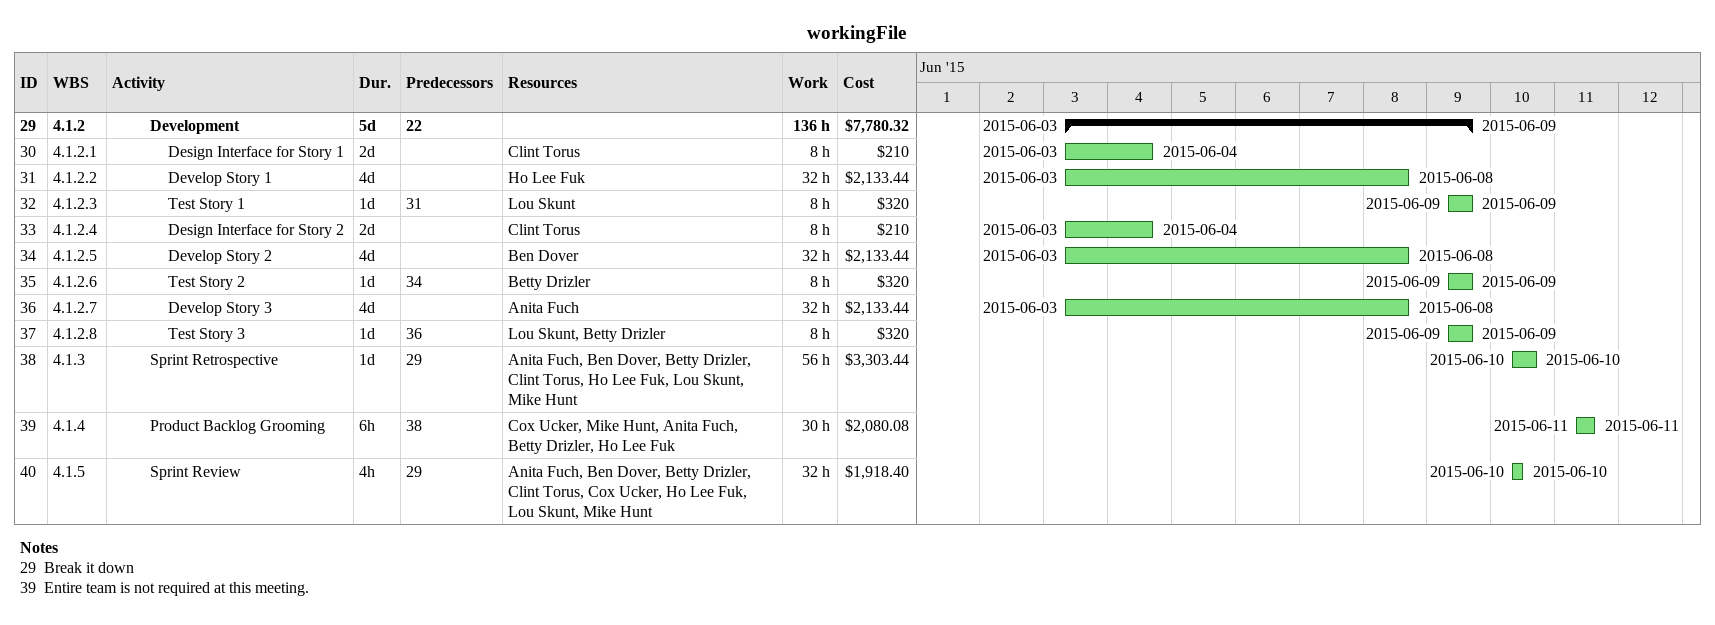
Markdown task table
workingFile

| ID | WBS | Task | Duration | Start | Finish | Predecessors | Resources | Work (h) | Cost ($) |
|---|---|---|---|---|---|---|---|---|---|
| 29 | 4.1.2 | **Development** | 5d | 2015-06-03 | 2015-06-09 | 22 |  | 136 | 7780.32 |
| 30 | 4.1.2.1 | Design Interface for Story 1 | 2d | 2015-06-03 | 2015-06-04 |  | Clint Torus | 8 | 210 |
| 31 | 4.1.2.2 | Develop Story 1 | 4d | 2015-06-03 | 2015-06-08 |  | Ho Lee Fuk | 32 | 2133.44 |
| 32 | 4.1.2.3 | Test Story 1 | 1d | 2015-06-09 | 2015-06-09 | 31 | Lou Skunt | 8 | 320 |
| 33 | 4.1.2.4 | Design Interface for Story 2 | 2d | 2015-06-03 | 2015-06-04 |  | Clint Torus | 8 | 210 |
| 34 | 4.1.2.5 | Develop Story 2 | 4d | 2015-06-03 | 2015-06-08 |  | Ben Dover | 32 | 2133.44 |
| 35 | 4.1.2.6 | Test Story 2 | 1d | 2015-06-09 | 2015-06-09 | 34 | Betty Drizler | 8 | 320 |
| 36 | 4.1.2.7 | Develop Story 3 | 4d | 2015-06-03 | 2015-06-08 |  | Anita Fuch | 32 | 2133.44 |
| 37 | 4.1.2.8 | Test Story 3 | 1d | 2015-06-09 | 2015-06-09 | 36 | Lou Skunt, Betty Drizler | 8 | 320 |
| 38 | 4.1.3 | Sprint Retrospective | 1d | 2015-06-10 | 2015-06-10 | 29 | Anita Fuch, Ben Dover, Betty Drizler, Clint Torus, Ho Lee Fuk, Lou Skunt, Mike Hunt | 56 | 3303.44 |
| 39 | 4.1.4 | Product Backlog Grooming | 6h | 2015-06-11 | 2015-06-11 | 38 | Cox Ucker, Mike Hunt, Anita Fuch, Betty Drizler, Ho Lee Fuk | 30 | 2080.08 |
| 40 | 4.1.5 | Sprint Review | 4h | 2015-06-10 | 2015-06-10 | 29 | Anita Fuch, Ben Dover, Betty Drizler, Clint Torus, Cox Ucker, Ho Lee Fuk, Lou Skunt, Mike Hunt | 32 | 1918.40 |

Notes
- 29: Break it down
- 39: Entire team is not required at this meeting.
